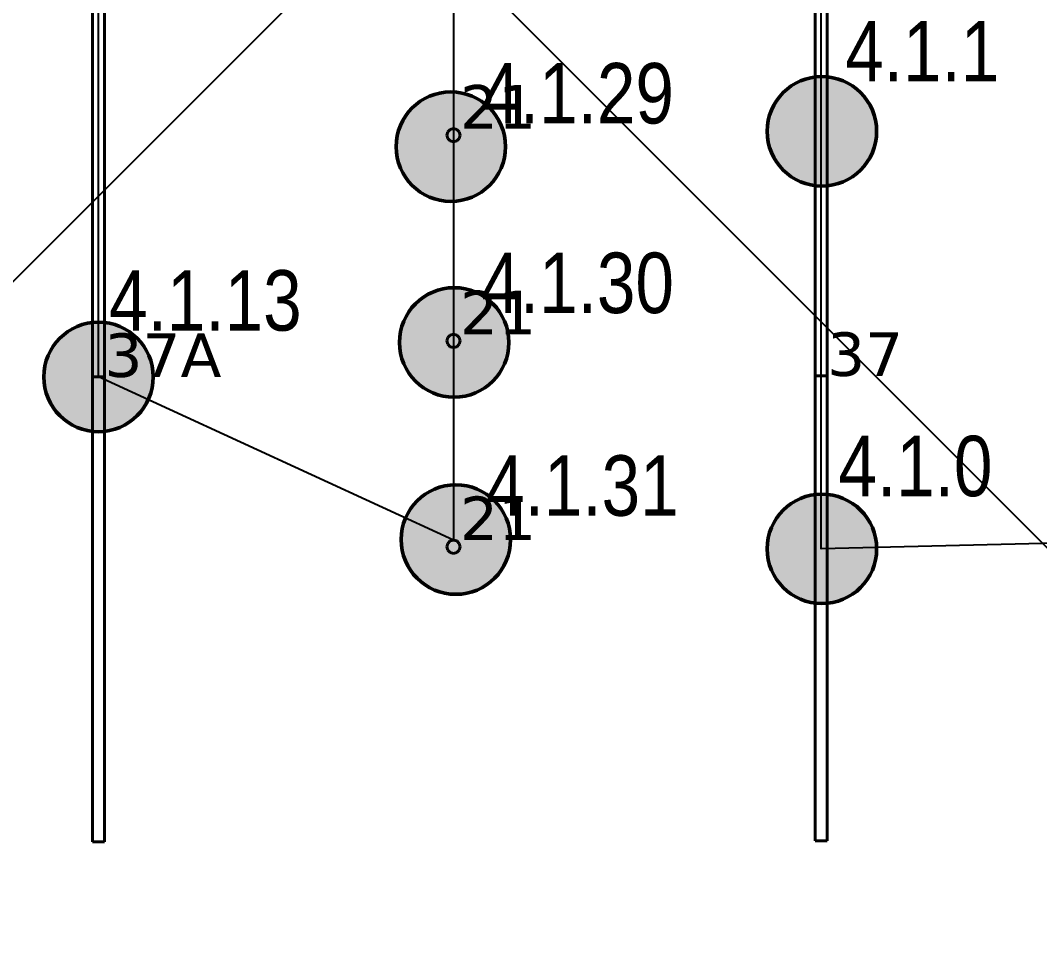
# Model space of a CAD drawing. Header units: millimetres. Extents: x -243740 to 150609, y -473655 to -165121.
# Drawn here: x -159246 to -155032, y -397687 to -393896 of the extents above; entities that cross this region are included whole.
import ezdxf
from ezdxf.enums import TextEntityAlignment as Align

# ---------------------------------------------------------------- set-up
doc = ezdxf.new("R2010")
doc.units = ezdxf.units.MM
doc.layers.add('_Гр.ЩД-1А.5.9.I2.5', color=6, linetype='Continuous')
for name, color, linetype, lineweight in [('_освещение_dali', 3, 'Continuous', 50), ('DLX_FL2_LUM 16', 5, 'Continuous', 40), ('DLX_FL2_LUM 28', 5, 'Continuous', 40)]:
    doc.layers.add(name, color=color, linetype=linetype, lineweight=lineweight)
doc.layers.add('DLX_FL2_LUM 17', color=7, linetype='Continuous', lineweight=40, true_color=0xfa2205)
doc.styles.get("Standard").update_dxf_attribs({"font": 'ARIALN.TTF'})
doc.styles.add('TableTextStyle', font='')
doc.styles.get('TableTextStyle').set_extended_font_data('VERDANA.TTF')
doc.linetypes.add('Truba', pattern='A,3e-05,[4,MSH_7,S=1,R=0,X=0,Y=0],-3.022072', length=3.022102)

# ---------------------------------------------------------------- blocks, each defined once
blk = doc.blocks.new('A$Caabd1818')
at = {"layer": 'DLX_FL2_LUM 16'}
for points in [[(-159930.2, 2156.4, 0), (-159930.2, 4078.4, 0)], [(-159930.2, 4078.4, 0), (-159930.2, 2156.4, 0)], [(-159930.2, 4078.4, 0), (-159930.2, 2156.4, 0)], [(-159930.2, 2156.4, 0), (-159930.2, 4078.4, 0)], [(-159880.2, 4078.4, 0), (-159880.2, 2156.4, 0)], [(-159880.2, 2156.4, 0), (-159880.2, 4078.4, 0)], [(-159880.2, 2156.4, 0), (-159880.2, 4078.4, 0)], [(-159880.2, 4078.4, 0), (-159880.2, 2156.4, 0)], [(-159930.2, 2156.4, 0), (-159930.2, 2156.4, 0)], [(-159880.2, 2156.4, 0), (-159930.2, 2156.4, 0)], [(-159930.2, 2156.4, 0), (-159930.2, 2156.4, 0)], [(-159930.2, 2156.4, 0), (-159880.2, 2156.4, 0)], [(-159930.2, 2156.4, 0), (-159880.2, 2156.4, 0)], [(-159880.2, 2156.4, 0), (-159930.2, 2156.4, 0)], [(-159930.2, 234.4, 0), (-159930.2, 2156.4, 0)], [(-159930.2, 2156.4, 0), (-159930.2, 2156.4, 0)], [(-159930.2, 2156.4, 0), (-159930.2, 234.4, 0)], [(-159930.2, 2156.4, 0), (-159880.2, 2156.4, 0)], [(-159880.2, 2156.4, 0), (-159930.2, 2156.4, 0)], [(-159930.2, 2156.4, 0), (-159930.2, 2156.4, 0)], [(-159880.2, 2156.4, 0), (-159930.2, 2156.4, 0)], [(-159930.2, 2156.4, 0), (-159930.2, 234.4, 0)], [(-159930.2, 234.4, 0), (-159930.2, 2156.4, 0)], [(-159930.2, 2156.4, 0), (-159880.2, 2156.4, 0)], [(-159880.2, 2156.4, 0), (-159880.2, 2156.4, 0)], [(-159880.2, 2156.4, 0), (-159880.2, 2156.4, 0)], [(-159880.2, 2156.4, 0), (-159880.2, 2156.4, 0)], [(-159880.2, 2156.4, 0), (-159880.2, 234.4, 0)], [(-159880.2, 234.4, 0), (-159880.2, 2156.4, 0)], [(-159880.2, 2156.4, 0), (-159880.2, 2156.4, 0)], [(-159880.2, 234.4, 0), (-159880.2, 2156.4, 0)], [(-159880.2, 2156.4, 0), (-159880.2, 234.4, 0)], [(-159930.2, 234.4, 0), (-159930.2, 234.4, 0)], [(-159880.2, 234.4, 0), (-159930.2, 234.4, 0)], [(-159930.2, 234.4, 0), (-159930.2, 234.4, 0)], [(-159930.2, 234.4, 0), (-159880.2, 234.4, 0)], [(-159930.2, 234.4, 0), (-159880.2, 234.4, 0)], [(-159880.2, 234.4, 0), (-159930.2, 234.4, 0)], [(-159880.2, 234.4, 0), (-159880.2, 234.4, 0)], [(-159880.2, 234.4, 0), (-159880.2, 234.4, 0)]]:
    blk.add_polyline3d(points, dxfattribs=at)
at = {"layer": 'DLX_FL2_LUM 17'}
for points in [[(-162918.2, 2152.2, 0), (-162918.2, 4074.2, 0)], [(-162918.2, 4074.2, 0), (-162918.2, 2152.2, 0)], [(-162918.2, 4074.2, 0), (-162918.2, 2152.2, 0)], [(-162918.2, 2152.2, 0), (-162918.2, 4074.2, 0)], [(-162868.2, 4074.2, 0), (-162868.2, 2152.2, 0)], [(-162868.2, 2152.2, 0), (-162868.2, 4074.2, 0)], [(-162868.2, 2152.2, 0), (-162868.2, 4074.2, 0)], [(-162868.2, 4074.2, 0), (-162868.2, 2152.2, 0)], [(-162918.2, 2152.2, 0), (-162918.2, 2152.2, 0)], [(-162868.2, 2152.2, 0), (-162918.2, 2152.2, 0)], [(-162918.2, 2152.2, 0), (-162918.2, 2152.2, 0)], [(-162918.2, 2152.2, 0), (-162868.2, 2152.2, 0)], [(-162918.2, 2152.2, 0), (-162868.2, 2152.2, 0)], [(-162868.2, 2152.2, 0), (-162918.2, 2152.2, 0)], [(-162918.2, 230.2, 0), (-162918.2, 2152.2, 0)], [(-162918.2, 2152.2, 0), (-162918.2, 2152.2, 0)], [(-162918.2, 2152.2, 0), (-162918.2, 230.2, 0)], [(-162918.2, 2152.2, 0), (-162868.2, 2152.2, 0)], [(-162868.2, 2152.2, 0), (-162918.2, 2152.2, 0)], [(-162918.2, 2152.2, 0), (-162918.2, 2152.2, 0)], [(-162868.2, 2152.2, 0), (-162918.2, 2152.2, 0)], [(-162918.2, 2152.2, 0), (-162918.2, 230.2, 0)], [(-162918.2, 230.2, 0), (-162918.2, 2152.2, 0)], [(-162918.2, 2152.2, 0), (-162868.2, 2152.2, 0)], [(-162868.2, 2152.2, 0), (-162868.2, 2152.2, 0)], [(-162868.2, 2152.2, 0), (-162868.2, 2152.2, 0)], [(-162868.2, 2152.2, 0), (-162868.2, 2152.2, 0)], [(-162868.2, 2152.2, 0), (-162868.2, 230.2, 0)], [(-162868.2, 230.2, 0), (-162868.2, 2152.2, 0)], [(-162868.2, 2152.2, 0), (-162868.2, 2152.2, 0)], [(-162868.2, 230.2, 0), (-162868.2, 2152.2, 0)], [(-162868.2, 2152.2, 0), (-162868.2, 230.2, 0)], [(-162918.2, 230.2, 0), (-162918.2, 230.2, 0)], [(-162868.2, 230.2, 0), (-162918.2, 230.2, 0)], [(-162918.2, 230.2, 0), (-162918.2, 230.2, 0)], [(-162918.2, 230.2, 0), (-162868.2, 230.2, 0)], [(-162918.2, 230.2, 0), (-162868.2, 230.2, 0)], [(-162868.2, 230.2, 0), (-162918.2, 230.2, 0)], [(-162868.2, 230.2, 0), (-162868.2, 230.2, 0)], [(-162868.2, 230.2, 0), (-162868.2, 230.2, 0)]]:
    blk.add_polyline3d(points, dxfattribs=at)
at = {"layer": 'DLX_FL2_LUM 28'}
for points in [[(-161453.1, 3151.4, 0), (-161449.4, 3165.1, 0)], [(-161449.4, 3165.1, 0), (-161453.1, 3151.4, 0)], [(-161449.4, 3165.1, 0), (-161453.1, 3151.4, 0)], [(-161453.1, 3151.4, 0), (-161449.4, 3165.1, 0)], [(-161449.4, 3165.1, 0), (-161439.4, 3175.2, 0)], [(-161439.4, 3175.2, 0), (-161449.4, 3165.1, 0)], [(-161439.4, 3175.2, 0), (-161449.4, 3165.1, 0)], [(-161449.4, 3165.1, 0), (-161439.4, 3175.2, 0)], [(-161449.4, 3165.1, 0), (-161449.4, 3165.1, 0)], [(-161449.4, 3165.1, 0), (-161449.4, 3165.1, 0)], [(-161439.4, 3175.2, 0), (-161425.6, 3178.9, 0)], [(-161425.6, 3178.9, 0), (-161439.4, 3175.2, 0)], [(-161425.6, 3178.9, 0), (-161439.4, 3175.2, 0)], [(-161439.4, 3175.2, 0), (-161425.6, 3178.9, 0)], [(-161439.4, 3175.2, 0), (-161439.4, 3175.2, 0)], [(-161439.4, 3175.2, 0), (-161439.4, 3175.2, 0)], [(-161425.6, 3178.9, 0), (-161425.6, 3178.9, 0)], [(-161425.6, 3178.9, 0), (-161411.9, 3175.2, 0)], [(-161411.9, 3175.2, 0), (-161425.6, 3178.9, 0)], [(-161425.6, 3178.9, 0), (-161425.6, 3178.9, 0)], [(-161411.9, 3175.2, 0), (-161425.6, 3178.9, 0)], [(-161425.6, 3178.9, 0), (-161411.9, 3175.2, 0)], [(-161411.9, 3175.2, 0), (-161411.9, 3175.2, 0)], [(-161411.9, 3175.2, 0), (-161401.8, 3165.1, 0)], [(-161401.8, 3165.1, 0), (-161411.9, 3175.2, 0)], [(-161411.9, 3175.2, 0), (-161411.9, 3175.2, 0)], [(-161401.8, 3165.1, 0), (-161411.9, 3175.2, 0)], [(-161411.9, 3175.2, 0), (-161401.8, 3165.1, 0)], [(-161401.8, 3165.1, 0), (-161401.8, 3165.1, 0)], [(-161401.8, 3165.1, 0), (-161398.1, 3151.4, 0)], [(-161398.1, 3151.4, 0), (-161401.8, 3165.1, 0)], [(-161401.8, 3165.1, 0), (-161401.8, 3165.1, 0)], [(-161398.1, 3151.4, 0), (-161401.8, 3165.1, 0)], [(-161401.8, 3165.1, 0), (-161398.1, 3151.4, 0)], [(-161449.4, 3137.6, 0), (-161453.1, 3151.4, 0)], [(-161453.1, 3151.4, 0), (-161453.1, 3151.4, 0)], [(-161453.1, 3151.4, 0), (-161449.4, 3137.6, 0)], [(-161453.1, 3151.4, 0), (-161453.1, 3151.4, 0)], [(-161453.1, 3151.4, 0), (-161449.4, 3137.6, 0)], [(-161449.4, 3137.6, 0), (-161453.1, 3151.4, 0)], [(-161439.4, 3127.5, 0), (-161449.4, 3137.6, 0)], [(-161449.4, 3137.6, 0), (-161449.4, 3137.6, 0)], [(-161449.4, 3137.6, 0), (-161439.4, 3127.5, 0)], [(-161449.4, 3137.6, 0), (-161449.4, 3137.6, 0)], [(-161449.4, 3137.6, 0), (-161439.4, 3127.5, 0)], [(-161439.4, 3127.5, 0), (-161449.4, 3137.6, 0)], [(-161425.6, 3123.9, 0), (-161439.4, 3127.5, 0)], [(-161439.4, 3127.5, 0), (-161439.4, 3127.5, 0)], [(-161439.4, 3127.5, 0), (-161425.6, 3123.9, 0)], [(-161439.4, 3127.5, 0), (-161439.4, 3127.5, 0)], [(-161439.4, 3127.5, 0), (-161425.6, 3123.9, 0)], [(-161425.6, 3123.9, 0), (-161439.4, 3127.5, 0)], [(-161411.9, 3127.5, 0), (-161425.6, 3123.9, 0)], [(-161425.6, 3123.9, 0), (-161411.9, 3127.5, 0)], [(-161425.6, 3123.9, 0), (-161411.9, 3127.5, 0)], [(-161411.9, 3127.5, 0), (-161425.6, 3123.9, 0)], [(-161425.6, 3123.9, 0), (-161425.6, 3123.9, 0)], [(-161425.6, 3123.9, 0), (-161425.6, 3123.9, 0)], [(-161401.8, 3137.6, 0), (-161411.9, 3127.5, 0)], [(-161411.9, 3127.5, 0), (-161401.8, 3137.6, 0)], [(-161411.9, 3127.5, 0), (-161401.8, 3137.6, 0)], [(-161401.8, 3137.6, 0), (-161411.9, 3127.5, 0)], [(-161411.9, 3127.5, 0), (-161411.9, 3127.5, 0)], [(-161411.9, 3127.5, 0), (-161411.9, 3127.5, 0)], [(-161398.1, 3151.4, 0), (-161401.8, 3137.6, 0)], [(-161401.8, 3137.6, 0), (-161398.1, 3151.4, 0)], [(-161401.8, 3137.6, 0), (-161398.1, 3151.4, 0)], [(-161398.1, 3151.4, 0), (-161401.8, 3137.6, 0)], [(-161401.8, 3137.6, 0), (-161401.8, 3137.6, 0)], [(-161401.8, 3137.6, 0), (-161401.8, 3137.6, 0)], [(-161398.1, 3151.4, 0), (-161398.1, 3151.4, 0)], [(-161398.1, 3151.4, 0), (-161398.1, 3151.4, 0)], [(-161449.4, 2314.6, 0), (-161439.4, 2324.7, 0)], [(-161439.4, 2324.7, 0), (-161449.4, 2314.6, 0)], [(-161439.4, 2324.7, 0), (-161449.4, 2314.6, 0)], [(-161449.4, 2314.6, 0), (-161439.4, 2324.7, 0)], [(-161439.4, 2324.7, 0), (-161425.6, 2328.4, 0)], [(-161425.6, 2328.4, 0), (-161439.4, 2324.7, 0)], [(-161425.6, 2328.4, 0), (-161439.4, 2324.7, 0)], [(-161439.4, 2324.7, 0), (-161425.6, 2328.4, 0)], [(-161439.4, 2324.7, 0), (-161439.4, 2324.7, 0)], [(-161439.4, 2324.7, 0), (-161439.4, 2324.7, 0)], [(-161425.6, 2328.4, 0), (-161425.6, 2328.4, 0)], [(-161425.6, 2328.4, 0), (-161411.9, 2324.7, 0)], [(-161411.9, 2324.7, 0), (-161425.6, 2328.4, 0)], [(-161425.6, 2328.4, 0), (-161425.6, 2328.4, 0)], [(-161411.9, 2324.7, 0), (-161425.6, 2328.4, 0)], [(-161425.6, 2328.4, 0), (-161411.9, 2324.7, 0)], [(-161411.9, 2324.7, 0), (-161411.9, 2324.7, 0)], [(-161411.9, 2324.7, 0), (-161401.8, 2314.6, 0)], [(-161401.8, 2314.6, 0), (-161411.9, 2324.7, 0)], [(-161411.9, 2324.7, 0), (-161411.9, 2324.7, 0)], [(-161401.8, 2314.6, 0), (-161411.9, 2324.7, 0)], [(-161411.9, 2324.7, 0), (-161401.8, 2314.6, 0)], [(-161453.1, 2300.9, 0), (-161449.4, 2314.6, 0)], [(-161449.4, 2314.6, 0), (-161453.1, 2300.9, 0)], [(-161449.4, 2314.6, 0), (-161453.1, 2300.9, 0)], [(-161453.1, 2300.9, 0), (-161449.4, 2314.6, 0)], [(-161449.4, 2287.2, 0), (-161453.1, 2300.9, 0)], [(-161453.1, 2300.9, 0), (-161453.1, 2300.9, 0)], [(-161453.1, 2300.9, 0), (-161449.4, 2287.2, 0)], [(-161453.1, 2300.9, 0), (-161453.1, 2300.9, 0)], [(-161453.1, 2300.9, 0), (-161449.4, 2287.2, 0)], [(-161449.4, 2287.2, 0), (-161453.1, 2300.9, 0)], [(-161449.4, 2314.6, 0), (-161449.4, 2314.6, 0)], [(-161449.4, 2314.6, 0), (-161449.4, 2314.6, 0)], [(-161439.4, 2277.1, 0), (-161449.4, 2287.2, 0)], [(-161449.4, 2287.2, 0), (-161449.4, 2287.2, 0)], [(-161449.4, 2287.2, 0), (-161439.4, 2277.1, 0)], [(-161449.4, 2287.2, 0), (-161449.4, 2287.2, 0)], [(-161449.4, 2287.2, 0), (-161439.4, 2277.1, 0)], [(-161439.4, 2277.1, 0), (-161449.4, 2287.2, 0)], [(-161425.6, 2273.4, 0), (-161439.4, 2277.1, 0)], [(-161439.4, 2277.1, 0), (-161439.4, 2277.1, 0)], [(-161439.4, 2277.1, 0), (-161425.6, 2273.4, 0)], [(-161439.4, 2277.1, 0), (-161439.4, 2277.1, 0)], [(-161439.4, 2277.1, 0), (-161425.6, 2273.4, 0)], [(-161425.6, 2273.4, 0), (-161439.4, 2277.1, 0)], [(-161411.9, 2277.1, 0), (-161425.6, 2273.4, 0)], [(-161425.6, 2273.4, 0), (-161411.9, 2277.1, 0)], [(-161425.6, 2273.4, 0), (-161411.9, 2277.1, 0)], [(-161411.9, 2277.1, 0), (-161425.6, 2273.4, 0)], [(-161401.8, 2287.2, 0), (-161411.9, 2277.1, 0)], [(-161411.9, 2277.1, 0), (-161401.8, 2287.2, 0)], [(-161411.9, 2277.1, 0), (-161401.8, 2287.2, 0)], [(-161401.8, 2287.2, 0), (-161411.9, 2277.1, 0)], [(-161411.9, 2277.1, 0), (-161411.9, 2277.1, 0)], [(-161411.9, 2277.1, 0), (-161411.9, 2277.1, 0)], [(-161401.8, 2314.6, 0), (-161401.8, 2314.6, 0)], [(-161401.8, 2314.6, 0), (-161398.1, 2300.9, 0)], [(-161398.1, 2300.9, 0), (-161401.8, 2314.6, 0)], [(-161401.8, 2314.6, 0), (-161401.8, 2314.6, 0)], [(-161398.1, 2300.9, 0), (-161401.8, 2314.6, 0)], [(-161401.8, 2314.6, 0), (-161398.1, 2300.9, 0)], [(-161398.1, 2300.9, 0), (-161401.8, 2287.2, 0)], [(-161401.8, 2287.2, 0), (-161398.1, 2300.9, 0)], [(-161401.8, 2287.2, 0), (-161398.1, 2300.9, 0)], [(-161398.1, 2300.9, 0), (-161401.8, 2287.2, 0)], [(-161401.8, 2287.2, 0), (-161401.8, 2287.2, 0)], [(-161401.8, 2287.2, 0), (-161401.8, 2287.2, 0)], [(-161398.1, 2300.9, 0), (-161398.1, 2300.9, 0)], [(-161398.1, 2300.9, 0), (-161398.1, 2300.9, 0)], [(-161425.6, 2273.4, 0), (-161425.6, 2273.4, 0)], [(-161425.6, 2273.4, 0), (-161425.6, 2273.4, 0)], [(-161439.4, 1474.1, 0), (-161425.6, 1477.8, 0)], [(-161425.6, 1477.8, 0), (-161439.4, 1474.1, 0)], [(-161425.6, 1477.8, 0), (-161439.4, 1474.1, 0)], [(-161439.4, 1474.1, 0), (-161425.6, 1477.8, 0)], [(-161425.6, 1477.8, 0), (-161425.6, 1477.8, 0)], [(-161425.6, 1477.8, 0), (-161411.9, 1474.1, 0)], [(-161411.9, 1474.1, 0), (-161425.6, 1477.8, 0)], [(-161425.6, 1477.8, 0), (-161425.6, 1477.8, 0)], [(-161411.9, 1474.1, 0), (-161425.6, 1477.8, 0)], [(-161425.6, 1477.8, 0), (-161411.9, 1474.1, 0)], [(-161453.1, 1450.3, 0), (-161449.4, 1464.1, 0)], [(-161449.4, 1464.1, 0), (-161453.1, 1450.3, 0)], [(-161449.4, 1464.1, 0), (-161453.1, 1450.3, 0)], [(-161453.1, 1450.3, 0), (-161449.4, 1464.1, 0)], [(-161449.4, 1436.6, 0), (-161453.1, 1450.3, 0)], [(-161453.1, 1450.3, 0), (-161453.1, 1450.3, 0)], [(-161453.1, 1450.3, 0), (-161449.4, 1436.6, 0)], [(-161453.1, 1450.3, 0), (-161453.1, 1450.3, 0)], [(-161453.1, 1450.3, 0), (-161449.4, 1436.6, 0)], [(-161449.4, 1436.6, 0), (-161453.1, 1450.3, 0)], [(-161449.4, 1464.1, 0), (-161439.4, 1474.1, 0)], [(-161439.4, 1474.1, 0), (-161449.4, 1464.1, 0)], [(-161439.4, 1474.1, 0), (-161449.4, 1464.1, 0)], [(-161449.4, 1464.1, 0), (-161439.4, 1474.1, 0)], [(-161449.4, 1464.1, 0), (-161449.4, 1464.1, 0)], [(-161449.4, 1464.1, 0), (-161449.4, 1464.1, 0)], [(-161439.4, 1426.5, 0), (-161449.4, 1436.6, 0)], [(-161449.4, 1436.6, 0), (-161449.4, 1436.6, 0)], [(-161449.4, 1436.6, 0), (-161439.4, 1426.5, 0)], [(-161449.4, 1436.6, 0), (-161449.4, 1436.6, 0)], [(-161449.4, 1436.6, 0), (-161439.4, 1426.5, 0)], [(-161439.4, 1426.5, 0), (-161449.4, 1436.6, 0)], [(-161439.4, 1474.1, 0), (-161439.4, 1474.1, 0)], [(-161439.4, 1474.1, 0), (-161439.4, 1474.1, 0)], [(-161411.9, 1474.1, 0), (-161411.9, 1474.1, 0)], [(-161411.9, 1474.1, 0), (-161401.8, 1464.1, 0)], [(-161401.8, 1464.1, 0), (-161411.9, 1474.1, 0)], [(-161411.9, 1474.1, 0), (-161411.9, 1474.1, 0)], [(-161401.8, 1464.1, 0), (-161411.9, 1474.1, 0)], [(-161411.9, 1474.1, 0), (-161401.8, 1464.1, 0)], [(-161401.8, 1436.6, 0), (-161411.9, 1426.5, 0)], [(-161411.9, 1426.5, 0), (-161401.8, 1436.6, 0)], [(-161411.9, 1426.5, 0), (-161401.8, 1436.6, 0)], [(-161401.8, 1436.6, 0), (-161411.9, 1426.5, 0)], [(-161401.8, 1464.1, 0), (-161401.8, 1464.1, 0)], [(-161401.8, 1464.1, 0), (-161398.1, 1450.3, 0)], [(-161398.1, 1450.3, 0), (-161401.8, 1464.1, 0)], [(-161401.8, 1464.1, 0), (-161401.8, 1464.1, 0)], [(-161398.1, 1450.3, 0), (-161401.8, 1464.1, 0)], [(-161401.8, 1464.1, 0), (-161398.1, 1450.3, 0)], [(-161398.1, 1450.3, 0), (-161401.8, 1436.6, 0)], [(-161401.8, 1436.6, 0), (-161398.1, 1450.3, 0)], [(-161401.8, 1436.6, 0), (-161398.1, 1450.3, 0)], [(-161398.1, 1450.3, 0), (-161401.8, 1436.6, 0)], [(-161401.8, 1436.6, 0), (-161401.8, 1436.6, 0)], [(-161401.8, 1436.6, 0), (-161401.8, 1436.6, 0)], [(-161398.1, 1450.3, 0), (-161398.1, 1450.3, 0)], [(-161398.1, 1450.3, 0), (-161398.1, 1450.3, 0)], [(-161425.6, 1422.8, 0), (-161439.4, 1426.5, 0)], [(-161439.4, 1426.5, 0), (-161439.4, 1426.5, 0)], [(-161439.4, 1426.5, 0), (-161425.6, 1422.8, 0)], [(-161439.4, 1426.5, 0), (-161439.4, 1426.5, 0)], [(-161439.4, 1426.5, 0), (-161425.6, 1422.8, 0)], [(-161425.6, 1422.8, 0), (-161439.4, 1426.5, 0)], [(-161411.9, 1426.5, 0), (-161425.6, 1422.8, 0)], [(-161425.6, 1422.8, 0), (-161411.9, 1426.5, 0)], [(-161425.6, 1422.8, 0), (-161411.9, 1426.5, 0)], [(-161411.9, 1426.5, 0), (-161425.6, 1422.8, 0)], [(-161425.6, 1422.8, 0), (-161425.6, 1422.8, 0)], [(-161425.6, 1422.8, 0), (-161425.6, 1422.8, 0)], [(-161411.9, 1426.5, 0), (-161411.9, 1426.5, 0)], [(-161411.9, 1426.5, 0), (-161411.9, 1426.5, 0)]]:
    blk.add_polyline3d(points, dxfattribs=at)
blk = doc.blocks.new('A$Cab2378fa')
at = {"lineweight": 25, "true_color": 0xfff5f5}
h = blk.add_hatch(color=7, dxfattribs=at)
h.dxf.hatch_style = 1
h.paths.add_polyline_path([(0, 0), (-141.6, -170.3, 0.174923), (3, -222.4, 0.197808), (162.3, -156.8)])
h.paths.add_polyline_path([(-163.2, 157.6), (0, 0), (147.8, 177.8, 0.175398), (3, 230.2, 0.209014)])
at = {"lineweight": 25}
h = blk.add_hatch(color=0, dxfattribs=at)
h.paths.add_polyline_path([(162.3, -156.8, 0.442338), (147.8, 177.8), (0, 0)])
h.paths.add_polyline_path([(-141.6, -170.3), (0, 0), (-163.2, 157.6, 0.430096)])
blk.add_circle((3, 3.9), 226.3)

msp = doc.modelspace()

# ---------------------------------------------------------------- linework, layer by layer
at = {"layer": '_Гр.ЩД-1А.5.9.I2.5', "ltscale": 100}
msp.add_lwpolyline([(-154447.1, -396044), (-155935.5, -396080.1), (-155935.5, -395365.4), (-155935.5, -393443.4), (-155935.5, -391521.4), (-155935.5, -390560.4), (-157455.9, -390940.8), (-157455.9, -391791.3), (-157455.9, -392641.9), (-157690, -393387.2), (-157455.9, -393492.3), (-157455.9, -394342.9), (-157455.9, -395193.4), (-157455.9, -396044), (-158923.5, -395369.6), (-158923.5, -395369.6), (-158923.5, -393447.6), (-158923.5, -391525.6), (-158923.5, -389603.6), (-160407.1, -390940.8)], dxfattribs=at)
at = {"layer": 'Defpoints', "color": 251, "ltscale": 100, "true_color": 0x636466}
for points in [[(-161740, -389337.2), (-153640, -397437.2)], [(-153640, -389337.2), (-161740, -397437.2)]]:
    msp.add_lwpolyline(points, dxfattribs=at)

# ---------------------------------------------------------------- block references
at = {"layer": '_освещение_dali', "color": 5, "ltscale": 100}
for p in [(-155935.5, -394358.2), (-157469.7, -394421.8), (-157455.9, -395231), (-157449.1, -396045.8), (-155935.5, -396084)]:
    msp.add_blockref('A$Cab2378fa', p, dxfattribs=at)
at = {"layer": '_освещение_dali', "color": 1, "ltscale": 100}
msp.add_blockref('A$Cab2378fa', (-158926.5, -395373.5), dxfattribs=at)
at = {"layer": 'Defpoints', "linetype": 'Truba', "ltscale": 100}
msp.add_blockref('A$Caabd1818', (3969.7, -397521.8), dxfattribs=at)

# ---------------------------------------------------------------- texts
at = {"layer": '_Гр.ЩД-1А.5.9.I2.5', "ltscale": 100}
for s, p in [('4.1.1', (-155517.5, -394223.1)), ('4.1.29', (-156942.4, -394397)), ('4.1.30', (-156942.4, -395180.7)), ('4.1.13', (-158481.7, -395253.3)), ('4.1.0', (-155545.8, -395937.8)), ('4.1.31', (-156923, -396018.6))]:
    msp.add_text(s, height=250, dxfattribs=at).set_placement(p, align=Align.BOTTOM_CENTER)
at = {"layer": '_освещение_dali', "color": 73, "true_color": 0x91d48c, "style": 'TableTextStyle'}
for s, p in [('21', (-157428.4, -394342.9)), ('21', (-157428.4, -395193.4)), ('37А', (-158898.5, -395369.6)), ('37', (-155910.5, -395365.3)), ('21', (-157428.4, -396043.9))]:
    msp.add_text(s, height=180, dxfattribs=at).set_placement(p)

doc.saveas('drawing.dxf')
